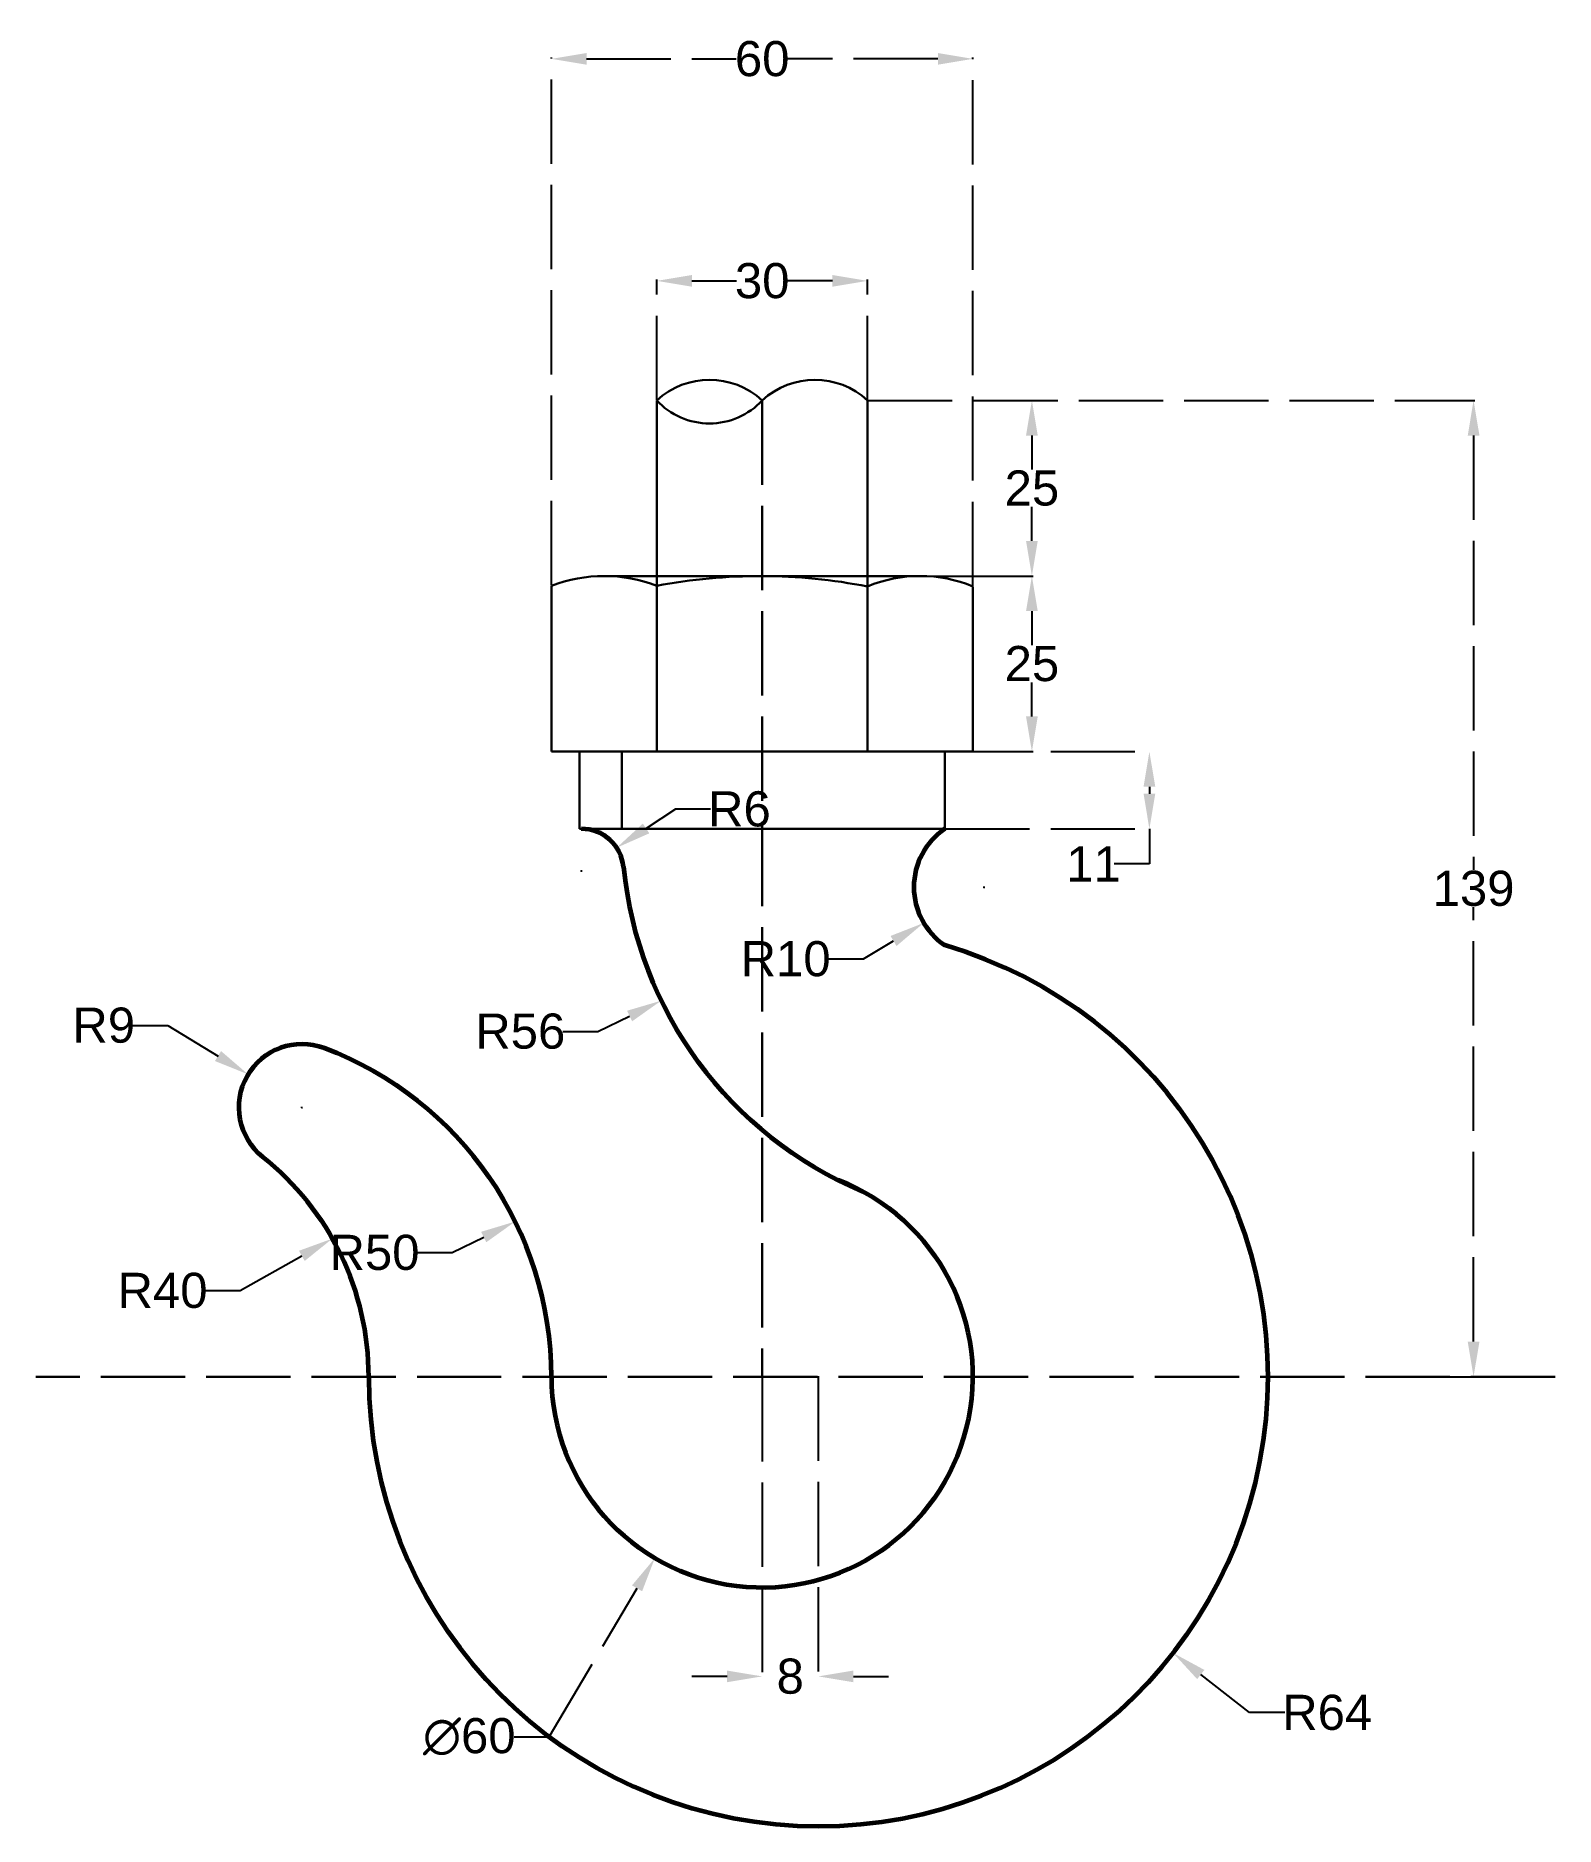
# Model space of a CAD drawing. Header units: metres. Extents: x 160 to 376, y 114 to 369.
import ezdxf

# ---------------------------------------------------------------- set-up
doc = ezdxf.new("R2010")
doc.units = ezdxf.units.M
doc.header["$MEASUREMENT"] = 0
doc.linetypes.add('ACAD_ISO02W100', pattern=[15, 12, -3])
for name, color, linetype, lineweight in [('Layer1', 170, 'Continuous', 60), ('Layer2', 90, 'Continuous', 30), ('Layer3', 8, 'ACAD_ISO02W100', 30), ('Layer4', 50, 'ACAD_ISO02W100', 30)]:
    doc.layers.add(name, color=color, linetype=linetype, lineweight=lineweight)
doc.styles.get("Standard").update_dxf_attribs({"font": 'arial.ttf'})
doc.dimstyles.get("Standard").update_dxf_attribs({"dimtxt": 5, "dimasz": 5, "dimexe": 0.18, "dimexo": 0.0625, "dimgap": 0.09, "dimtad": 0, "dimtih": 1, "dimtoh": 1, "dimdec": 0, "dimzin": 0, "dimdsep": 46, "dimtxsty": 'Standard', "dimcen": 0.09, "dimadec": 0, "dimazin": 0, "dimtfac": 1, "dimtdec": 0, "dimtofl": 0, "dimtmove": 0, "dimatfit": 3, "dimfxl": 1, "dimtolj": 1, "dimtzin": 0, "dimarcsym": 0})

# ---------------------------------------------------------------- blocks, each defined once
blk = doc.blocks.new('*D2')
at = {"layer": 'Defpoints', "color": 0, "transparency": 16777216}
for p in [(190.15, 221.27), (197.83, 216.57)]:
    blk.add_point(p, dxfattribs=at)
at = {"layer": 'Layer4', "color": 0, "lineweight": -2, "transparency": 16777216}
for p, q in [((173.74, 228.24), (178.74, 228.24)), ((178.74, 228.24), (185.88, 223.87)), ((197.74, 216.57), (197.92, 216.57)), ((197.83, 216.48), (197.83, 216.66))]:
    blk.add_line(p, q, dxfattribs=at)
at = {"layer": 'Layer4', "color": 0, "transparency": 16777216}
blk.add_solid([(186.31, 224.58), (185.44, 223.16), (190.15, 221.27)], dxfattribs=at)
at = {"layer": 'Layer4', "color": 0, "transparency": 16777216, "insert": (169.61, 228.24), "char_height": 5, "attachment_point": 5}
blk.add_mtext('\\A1;R9', dxfattribs=at)
blk = doc.blocks.new('*D3')
at = {"layer": 'Defpoints', "color": 0, "transparency": 16777216}
for p in [(202.16, 197.88), (167.33, 178.22)]:
    blk.add_point(p, dxfattribs=at)
at = {"layer": 'Layer4', "color": 0, "lineweight": -2, "transparency": 16777216}
for p, q in [((189.04, 190.48), (197.8, 195.43)), ((184.04, 190.48), (189.04, 190.48))]:
    blk.add_line(p, q, dxfattribs=at)
at = {"layer": 'Layer4', "color": 0, "transparency": 16777216}
blk.add_solid([(197.4, 196.15), (198.21, 194.7), (202.16, 197.88)], dxfattribs=at)
at = {"layer": 'Layer4', "color": 0, "transparency": 16777216, "insert": (177.98, 190.48), "char_height": 5, "attachment_point": 5}
blk.add_mtext('\\A1;R40', dxfattribs=at)
blk = doc.blocks.new('*D4')
at = {"layer": 'Defpoints', "color": 0, "transparency": 16777216}
for p in [(228.18, 200.31), (183.33, 178.22)]:
    blk.add_point(p, dxfattribs=at)
at = {"layer": 'Layer4', "color": 0, "lineweight": -2, "transparency": 16777216}
for p, q in [((219.21, 195.89), (223.69, 198.1)), ((214.21, 195.89), (219.21, 195.89))]:
    blk.add_line(p, q, dxfattribs=at)
at = {"layer": 'Layer4', "color": 0, "transparency": 16777216}
blk.add_solid([(223.33, 198.85), (224.06, 197.36), (228.18, 200.31)], dxfattribs=at)
at = {"layer": 'Layer4', "color": 0, "transparency": 16777216, "insert": (208.15, 195.89), "char_height": 5, "attachment_point": 5}
blk.add_mtext('\\A1;R50', dxfattribs=at)
blk = doc.blocks.new('*D5')
at = {"layer": 'Defpoints', "color": 0, "transparency": 16777216}
for p in [(278.59, 204.05), (248.06, 152.39)]:
    blk.add_point(p, dxfattribs=at)
at = {"layer": 'Layer4', "color": 0, "lineweight": -2, "transparency": 16777216}
for p, q in [((263.24, 178.22), (263.42, 178.22)), ((263.33, 178.13), (263.33, 178.31)), ((233.02, 126.95), (245.52, 148.09)), ((228.02, 126.95), (233.02, 126.95))]:
    blk.add_line(p, q, dxfattribs=at)
at = {"layer": 'Layer4', "color": 0, "transparency": 16777216}
blk.add_solid([(244.8, 148.51), (246.24, 147.67), (248.06, 152.39)], dxfattribs=at)
at = {"layer": 'Layer4', "color": 0, "transparency": 16777216, "insert": (221.64, 126.95), "char_height": 5, "attachment_point": 5}
blk.add_mtext('\\A1;∅60', dxfattribs=at)
blk = doc.blocks.new('*D6')
at = {"layer": 'Defpoints', "color": 0, "transparency": 16777216}
for p in [(271.33, 178.22), (321.81, 138.89)]:
    blk.add_point(p, dxfattribs=at)
at = {"layer": 'Layer4', "color": 0, "lineweight": -2, "transparency": 16777216}
for p, q in [((271.24, 178.22), (271.42, 178.22)), ((271.33, 178.13), (271.33, 178.31)), ((332.7, 130.4), (325.75, 135.81)), ((337.7, 130.4), (332.7, 130.4))]:
    blk.add_line(p, q, dxfattribs=at)
at = {"layer": 'Layer4', "color": 0, "transparency": 16777216}
blk.add_solid([(326.27, 136.47), (325.24, 135.16), (321.81, 138.89)], dxfattribs=at)
at = {"layer": 'Layer4', "color": 0, "transparency": 16777216, "insert": (343.75, 130.4), "char_height": 5, "attachment_point": 5}
blk.add_mtext('\\A1;R64', dxfattribs=at)
blk = doc.blocks.new('*D7')
at = {"layer": 'Defpoints', "color": 0, "transparency": 16777216}
for p in [(263.33, 178.22), (271.32, 178.31), (271.32, 135.55)]:
    blk.add_point(p, dxfattribs=at)
at = {"layer": 'Layer4', "color": 0, "lineweight": -2, "transparency": 16777216}
for p, q in [((263.33, 178.16), (263.33, 135.37)), ((271.32, 178.25), (271.32, 135.37)), ((258.33, 135.55), (253.33, 135.55)), ((276.32, 135.55), (281.32, 135.55))]:
    blk.add_line(p, q, dxfattribs=at)
at = {"layer": 'Layer4', "color": 0, "transparency": 16777216}
for points in [[(258.33, 136.38), (258.33, 134.72), (263.33, 135.55)], [(276.32, 136.38), (276.32, 134.72), (271.32, 135.55)]]:
    blk.add_solid(points, dxfattribs=at)
at = {"layer": 'Layer4', "color": 0, "transparency": 16777216, "insert": (267.32, 135.55), "char_height": 5, "attachment_point": 5}
blk.add_mtext('\\A1;8', dxfattribs=at)
blk = doc.blocks.new('*D8')
at = {"layer": 'Defpoints', "color": 0, "transparency": 16777216}
for p in [(278.33, 317.22), (353.34, 178.22), (364.58, 178.22)]:
    blk.add_point(p, dxfattribs=at)
at = {"layer": 'Layer4', "color": 0, "lineweight": -2, "transparency": 16777216}
for p, q in [((278.39, 317.22), (364.76, 317.22)), ((364.58, 312.22), (364.58, 250.37)), ((364.58, 183.22), (364.58, 245.08)), ((353.41, 178.22), (364.76, 178.22))]:
    blk.add_line(p, q, dxfattribs=at)
at = {"layer": 'Layer4', "color": 0, "transparency": 16777216}
for points in [[(363.75, 312.22), (365.42, 312.22), (364.58, 317.22)], [(363.75, 183.22), (365.42, 183.22), (364.58, 178.22)]]:
    blk.add_solid(points, dxfattribs=at)
at = {"layer": 'Layer4', "color": 0, "transparency": 16777216, "insert": (364.58, 247.72), "char_height": 5, "attachment_point": 5}
blk.add_mtext('\\A1;139', dxfattribs=at)
blk = doc.blocks.new('*D9')
at = {"layer": 'Defpoints', "color": 0, "transparency": 16777216}
for p in [(289.33, 267.22), (289.33, 256.22), (318.44, 256.22)]:
    blk.add_point(p, dxfattribs=at)
at = {"layer": 'Layer4', "color": 0, "lineweight": -2, "transparency": 16777216}
for p, q in [((289.39, 267.22), (318.62, 267.22)), ((318.44, 262.22), (318.44, 261.22)), ((289.39, 256.22), (318.62, 256.22)), ((318.44, 256.22), (318.44, 251.22)), ((318.44, 251.22), (313.44, 251.22))]:
    blk.add_line(p, q, dxfattribs=at)
at = {"layer": 'Layer4', "color": 0, "transparency": 16777216}
for points in [[(317.61, 262.22), (319.28, 262.22), (318.44, 267.22)], [(317.61, 261.22), (319.28, 261.22), (318.44, 256.22)]]:
    blk.add_solid(points, dxfattribs=at)
at = {"layer": 'Layer4', "color": 0, "transparency": 16777216, "insert": (310.49, 251.22), "char_height": 5, "attachment_point": 5}
blk.add_mtext('\\A1;11', dxfattribs=at)
blk = doc.blocks.new('*D11')
at = {"layer": 'Defpoints', "color": 0, "transparency": 16777216}
for p in [(285.83, 292.22), (301.72, 292.22), (293.33, 267.22)]:
    blk.add_point(p, dxfattribs=at)
at = {"layer": 'Layer4', "color": 0, "lineweight": -2, "transparency": 16777216}
for p, q in [((285.89, 292.22), (301.9, 292.22)), ((301.72, 287.22), (301.72, 282.36)), ((301.72, 272.22), (301.72, 277.08)), ((293.39, 267.22), (301.9, 267.22))]:
    blk.add_line(p, q, dxfattribs=at)
at = {"layer": 'Layer4', "color": 0, "transparency": 16777216}
for points in [[(300.88, 287.22), (302.55, 287.22), (301.72, 292.22)], [(300.88, 272.22), (302.55, 272.22), (301.72, 267.22)]]:
    blk.add_solid(points, dxfattribs=at)
at = {"layer": 'Layer4', "color": 0, "transparency": 16777216, "insert": (301.72, 279.72), "char_height": 5, "attachment_point": 5}
blk.add_mtext('\\A1;25', dxfattribs=at)
blk = doc.blocks.new('*D12')
at = {"layer": 'Defpoints', "color": 0, "transparency": 16777216}
for p in [(278.33, 317.22), (278.33, 292.22), (301.72, 292.22)]:
    blk.add_point(p, dxfattribs=at)
at = {"layer": 'Layer4', "color": 0, "lineweight": -2, "transparency": 16777216}
for p, q in [((278.39, 317.22), (301.9, 317.22)), ((301.72, 312.22), (301.72, 307.36)), ((301.72, 297.22), (301.72, 302.08)), ((278.39, 292.22), (301.9, 292.22))]:
    blk.add_line(p, q, dxfattribs=at)
at = {"layer": 'Layer4', "color": 0, "transparency": 16777216}
for points in [[(300.88, 312.22), (302.55, 312.22), (301.72, 317.22)], [(300.88, 297.22), (302.55, 297.22), (301.72, 292.22)]]:
    blk.add_solid(points, dxfattribs=at)
at = {"layer": 'Layer4', "color": 0, "transparency": 16777216, "insert": (301.72, 304.72), "char_height": 5, "attachment_point": 5}
blk.add_mtext('\\A1;25', dxfattribs=at)
blk = doc.blocks.new('*D13')
at = {"layer": 'Defpoints', "color": 0, "transparency": 16777216}
for p in [(278.33, 334.24), (248.33, 317.22), (278.33, 317.22)]:
    blk.add_point(p, dxfattribs=at)
at = {"layer": 'Layer4', "color": 0, "lineweight": -2, "transparency": 16777216}
for p, q in [((248.33, 317.28), (248.33, 334.42)), ((253.33, 334.24), (259.66, 334.24)), ((273.33, 334.24), (266.99, 334.24)), ((278.33, 317.28), (278.33, 334.42))]:
    blk.add_line(p, q, dxfattribs=at)
at = {"layer": 'Layer4', "color": 0, "transparency": 16777216}
for points in [[(253.33, 335.07), (253.33, 333.41), (248.33, 334.24)], [(273.33, 335.07), (273.33, 333.41), (278.33, 334.24)]]:
    blk.add_solid(points, dxfattribs=at)
at = {"layer": 'Layer4', "color": 0, "transparency": 16777216, "insert": (263.33, 334.24), "char_height": 5, "attachment_point": 5}
blk.add_mtext('\\A1;30', dxfattribs=at)
blk = doc.blocks.new('*D14')
at = {"layer": 'Defpoints', "color": 0, "transparency": 16777216}
for p in [(293.33, 365.85), (233.33, 290.83), (293.33, 290.74)]:
    blk.add_point(p, dxfattribs=at)
at = {"layer": 'Layer4', "color": 0, "lineweight": -2, "transparency": 16777216}
for p, q in [((233.33, 290.9), (233.33, 366.03)), ((238.33, 365.85), (259.65, 365.85)), ((288.33, 365.85), (267, 365.85)), ((293.33, 290.8), (293.33, 366.03))]:
    blk.add_line(p, q, dxfattribs=at)
at = {"layer": 'Layer4', "color": 0, "transparency": 16777216}
for points in [[(238.33, 366.68), (238.33, 365.02), (233.33, 365.85)], [(288.33, 366.68), (288.33, 365.02), (293.33, 365.85)]]:
    blk.add_solid(points, dxfattribs=at)
at = {"layer": 'Layer4', "color": 0, "transparency": 16777216, "insert": (263.33, 365.85), "char_height": 5, "attachment_point": 5}
blk.add_mtext('\\A1;60', dxfattribs=at)
blk = doc.blocks.new('*D15')
at = {"layer": 'Defpoints', "color": 0, "transparency": 16777216}
for p in [(242.62, 253.53), (237.62, 250.22)]:
    blk.add_point(p, dxfattribs=at)
at = {"layer": 'Layer4', "color": 0, "lineweight": -2, "transparency": 16777216}
for p, q in [((250.97, 259.03), (246.8, 256.28)), ((255.97, 259.03), (250.97, 259.03)), ((237.53, 250.22), (237.71, 250.22)), ((237.62, 250.13), (237.62, 250.31))]:
    blk.add_line(p, q, dxfattribs=at)
at = {"layer": 'Layer4', "color": 0, "transparency": 16777216}
blk.add_solid([(246.34, 256.97), (247.26, 255.58), (242.62, 253.53)], dxfattribs=at)
at = {"layer": 'Layer4', "color": 0, "transparency": 16777216, "insert": (260.09, 259.03), "char_height": 5, "attachment_point": 5}
blk.add_mtext('\\A1;R6', dxfattribs=at)
blk = doc.blocks.new('*D16')
at = {"layer": 'Defpoints', "color": 0, "transparency": 16777216}
for p in [(294.91, 247.93), (286.32, 242.82)]:
    blk.add_point(p, dxfattribs=at)
at = {"layer": 'Layer4', "color": 0, "lineweight": -2, "transparency": 16777216}
for p, q in [((294.82, 247.93), (295, 247.93)), ((294.91, 247.84), (294.91, 248.02)), ((277.73, 237.7), (282.02, 240.26)), ((272.73, 237.7), (277.73, 237.7))]:
    blk.add_line(p, q, dxfattribs=at)
at = {"layer": 'Layer4', "color": 0, "transparency": 16777216}
blk.add_solid([(281.6, 240.97), (282.45, 239.54), (286.32, 242.82)], dxfattribs=at)
at = {"layer": 'Layer4', "color": 0, "transparency": 16777216, "insert": (266.67, 237.7), "char_height": 5, "attachment_point": 5}
blk.add_mtext('\\A1;R10', dxfattribs=at)
blk = doc.blocks.new('*D17')
at = {"layer": 'Defpoints', "color": 0, "transparency": 16777216}
for p in [(299.33, 256.22), (248.95, 231.75)]:
    blk.add_point(p, dxfattribs=at)
at = {"layer": 'Layer4', "color": 0, "lineweight": -2, "transparency": 16777216}
for p, q in [((299.24, 256.22), (299.42, 256.22)), ((299.33, 256.13), (299.33, 256.31)), ((239.96, 227.39), (244.45, 229.57)), ((234.96, 227.39), (239.96, 227.39))]:
    blk.add_line(p, q, dxfattribs=at)
at = {"layer": 'Layer4', "color": 0, "transparency": 16777216}
blk.add_solid([(244.09, 230.32), (244.82, 228.82), (248.95, 231.75)], dxfattribs=at)
at = {"layer": 'Layer4', "color": 0, "transparency": 16777216, "insert": (228.9, 227.39), "char_height": 5, "attachment_point": 5}
blk.add_mtext('\\A1;R56', dxfattribs=at)

msp = doc.modelspace()

# ---------------------------------------------------------------- linework, layer by layer
at = {"layer": 'Layer1'}
for centre, radius, start, end in [((237.62, 250.22), 6, 5.5534, 90), ((294.91, 247.93), 10, 123.9865, 236.0135), ((299.33, 256.22), 56, 185.5534, 247.1755), ((271.33, 178.22), 64, 180, 73.6652), ((197.83, 216.57), 9, 69.2887, 231.5048), ((183.33, 178.22), 50, 0, 69.2887), ((167.33, 178.22), 40, 0, 51.5048), ((263.33, 178.22), 30, 180, 68.8679)]:
    msp.add_arc(centre, radius, start, end, dxfattribs=at)
at = {"layer": 'Layer2'}
for p, q in [((248.33, 317.22), (248.33, 267.22)), ((278.33, 317.22), (278.33, 267.22)), ((233.33, 290.83), (233.33, 267.22)), ((240.83, 292.22), (285.83, 292.22)), ((293.33, 290.74), (293.33, 267.22)), ((233.33, 267.22), (293.33, 267.22)), ((237.33, 267.22), (237.33, 256.22)), ((243.33, 267.22), (243.33, 256.22)), ((289.33, 267.22), (289.33, 256.22)), ((237.33, 256.22), (289.33, 256.22))]:
    msp.add_line(p, q, dxfattribs=at)
for centre, radius, start, end in [((255.83, 309.09), 11.06, 47.2984, 132.7016), ((270.83, 309.14), 11.02, 47.1189, 132.8811), ((255.83, 324.14), 10.21, 222.7016, 317.2984), ((240.83, 271.25), 20.97, 69.0435, 110.9565), ((263.07, 213.03), 79.18, 78.8914, 100.7307), ((285.83, 272.55), 19.67, 67.5854, 112.4146)]:
    msp.add_arc(centre, radius, start, end, dxfattribs=at)
at = {"layer": 'Layer3'}
for p, q in [((263.33, 317.22), (263.33, 178.22)), ((376.2, 178.22), (159.95, 178.22))]:
    msp.add_line(p, q, dxfattribs=at)

# ---------------------------------------------------------------- dimensions: what is measured, and where the dimension line sits
at = {"layer": 'Layer4'}
for base, p1, p2, picture, middle in [((293.33, 365.85), (233.33, 290.83), (293.33, 290.74), '*D14', (263.33, 365.85)), ((278.33, 334.24), (248.33, 317.22), (278.33, 317.22), '*D13', (263.33, 334.24)), ((271.32, 135.55), (263.33, 178.22), (271.32, 178.31), '*D7', (267.32, 135.55))]:
    dim = msp.add_linear_dim(base=base, p1=p1, p2=p2, dimstyle='Standard', dxfattribs=at)
    dim.commit()
    dim.dimension.update_dxf_attribs({"geometry": picture, "text_midpoint": middle})
for base, p1, p2, picture, middle in [((364.58, 178.22), (278.33, 317.22), (353.34, 178.22), '*D8', (364.58, 247.72)), ((301.72, 292.22), (278.33, 317.22), (278.33, 292.22), '*D12', (301.72, 304.72)), ((301.72, 292.22), (293.33, 267.22), (285.83, 292.22), '*D11', (301.72, 279.72)), ((318.44, 256.22), (289.33, 267.22), (289.33, 256.22), '*D9', (310.49, 251.22))]:
    dim = msp.add_linear_dim(base=base, p1=p1, p2=p2, angle=90, dimstyle='Standard', dxfattribs=at)
    dim.commit()
    dim.dimension.update_dxf_attribs({"geometry": picture, "text_midpoint": middle})
for center, mpoint, picture, middle in [((237.62, 250.22), (242.62, 253.53), '*D15', (260.09, 259.03)), ((299.33, 256.22), (248.95, 231.75), '*D17', (228.9, 227.39)), ((294.91, 247.93), (286.32, 242.82), '*D16', (266.67, 237.7))]:
    dim = msp.add_radius_dim(center=center, mpoint=mpoint, dimstyle='Standard', dxfattribs=at)
    dim.commit()
    dim.dimension.update_dxf_attribs({"geometry": picture, "text_midpoint": middle})
for center, mpoint, picture, middle in [((197.83, 216.57), (190.15, 221.27), '*D2', (169.61, 228.24)), ((183.33, 178.22), (228.18, 200.31), '*D4', (208.15, 195.89)), ((167.33, 178.22), (202.16, 197.88), '*D3', (177.98, 190.48)), ((271.33, 178.22), (321.81, 138.89), '*D6', (343.75, 130.4))]:
    dim = msp.add_radius_dim(center=center, mpoint=mpoint, dimstyle='Standard', dxfattribs=at)
    dim.commit()
    dim.dimension.update_dxf_attribs({"geometry": picture, "text_midpoint": middle, "dimtype": 164})
dim = msp.add_diameter_dim_2p(p1=(278.59, 204.05), p2=(248.06, 152.39), dimstyle='Standard', dxfattribs=at)
dim.commit()
dim.dimension.update_dxf_attribs({"geometry": '*D5', "text_midpoint": (221.64, 126.95), "dimtype": 163})

doc.saveas('drawing.dxf')
